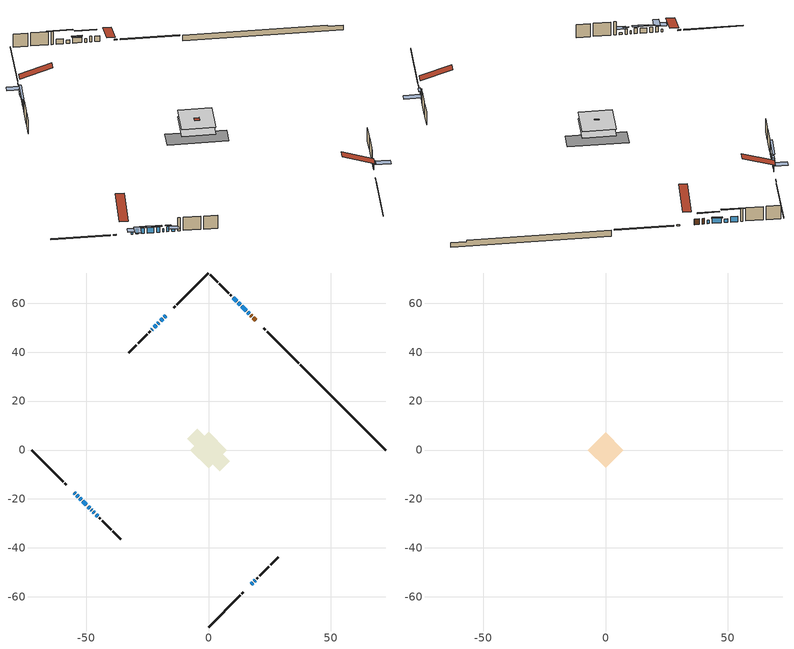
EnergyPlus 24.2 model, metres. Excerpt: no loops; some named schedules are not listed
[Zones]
conditioned space
 floor adiabatic (AdiabaticFloorConstruction): -7.43,0 0,7.43 7.43,0 0,-7.43 z3.05
 floor foundation (Slab1 construction): -8.7,4.69 -4.69,8.7 8.7,-4.69 4.69,-8.7 z-1.52
 wall outside (RimJoist1 construction): 0,-72.35 12.95,-59.41 / -72.35,0 -59.41,-12.95 / 0,72.35 -12.95,59.41 / 36.89,35.46 23.94,48.41 z0.61:0.91
 wall outside (RimJoist2 construction): 13.61,-58.75 14.3,-58.05 / -58.75,-13.61 -58.05,-14.3 / -13.61,58.75 -14.3,58.05 / 23.28,49.07 22.59,49.77 z0.61:0.91
 wall outside (AdiabaticWallConstruction 1): 19.39,52.97 18.35,54.01 / 17.69,54.66 17.27,55.08 z0.61:2.64
 wall outside (AdiabaticWallConstruction): -54.85,-17.5 -54.47,-17.88 z0.61:1.5; 16.62,55.74 16.13,56.22 / -47.96,-24.4 -47.71,-24.65 / 12.88,59.48 12.14,60.22 / -22.93,49.42 -23.18,49.17 z0.61:1.83; -17.5,54.85 -17.99,54.37 / -53.82,-18.54 -53.33,-19.02 / -52.68,-19.68 -51.99,-20.36 / 17.5,-54.85 17.99,-54.37 / -18.65,53.71 -19.62,52.74 / 15.47,56.88 13.53,58.82 / -20.27,52.08 -20.65,51.7 / -51.34,-21.02 -49.88,-22.47 / -49.23,-23.13 -48.61,-23.74 / -21.31,51.05 -22.28,50.08 / -47.05,-25.3 -46.62,-25.73 / 11.48,60.87 10.03,62.33 z0.61:2.52; 18.64,-53.71 19.08,-53.28 z0.61:1.22; -45.97,-26.39 -45.33,-27.02 z0.61:1.32
 wall outside (Wall1 construction): 19.73,-52.62 20.23,-52.12 / -44.68,-27.68 -44.18,-28.17 / -23.84,48.52 -24.33,48.02 / 9.37,62.99 8.87,63.48 z0.61:5.49
 wall outside (Wall2 construction): 20.89,-51.47 24.72,-47.64 / -43.52,-28.83 -39.7,-32.66 / -24.99,47.36 -28.82,43.54 / 8.22,64.14 4.39,67.97 z0.61:5.49
 wall outside (Wall3 construction): 25.37,-46.98 28.45,-43.91 / -39.04,-33.32 -35.97,-36.39 / -29.48,42.88 -32.55,39.81 / 3.73,68.62 0.66,71.7 z0.61:5.49
 wall foundation (FoundationWall1 construction): 37.55,34.81,-1.52 37.55,34.81,0.61 68.87,3.48,0.61 68.87,3.48,0.18 72.35,0,0.18 72.35,0,-1.52
 window (WindowConstruction 14): -54.85,-17.5 -54.47,-17.88 z0.61:1.5
 window (WindowConstruction 4): 16.62,55.74 16.13,56.22 z0.61:1.83
 window (WindowConstruction 5): -17.5,54.85 -17.99,54.37 z0.61:2.51
 window (WindowConstruction 6): -53.82,-18.54 -53.33,-19.02 z0.61:2.51
 window (WindowConstruction 7): -52.67,-19.68 -51.99,-20.36 z0.61:2.51
 window (WindowConstruction 8): 17.5,-54.85 17.99,-54.37 z0.61:2.51
 window (WindowConstruction 9): -18.65,53.71 -19.62,52.74 z0.61:2.51
 window (WindowConstruction 10): 15.47,56.88 13.54,58.82 z0.61:2.51
 window (WindowConstruction 15): 18.65,-53.71 19.08,-53.28 z0.61:1.22
 window (WindowConstruction 11): -20.27,52.08 -20.65,51.71 z0.61:2.51
 window (WindowConstruction 12): -51.34,-21.02 -49.88,-22.47 z0.61:2.51
 window (WindowConstruction 13): -49.23,-23.13 -48.61,-23.74 z0.61:2.51
 window (WindowConstruction 16): -47.96,-24.4 -47.71,-24.65 z0.61:1.83
 window (WindowConstruction 17): 12.88,59.48 12.14,60.22 z0.61:1.83
 window (WindowConstruction): -21.31,51.05 -22.28,50.08 z0.61:2.51
 window (WindowConstruction 18): -22.93,49.42 -23.18,49.17 z0.61:1.83
 window (WindowConstruction 1): -47.05,-25.3 -46.62,-25.73 z0.61:2.51
 window (WindowConstruction 2): -45.96,-26.39 -45.34,-27.02 z0.61:1.32
 window (WindowConstruction 3): 11.48,60.87 10.03,62.33 z0.61:2.51
 door (Door): 19.39,52.97 18.35,54.01 z0.61:2.64
 door (Door 1): 17.69,54.66 17.27,55.08 z0.61:2.64
 ceiling adiabatic (AdiabaticFloorConstruction): 0,-7.43 7.43,0 0,7.43 -7.43,0 z3.05
 roof outside (Roof1 construction): 0,1.12 -1.12,0 0,-1.12 1.12,0 z5.49
attic - vented
 floor to conditioned space (Floor1 construction Reversed): -7.35,0 0,7.35 7.35,0 0,-7.35 z5.49
 roof outside (Roof2 construction): 16.85,-55.51,5.49 9.69,-48.35,8.86 7.8,-50.24,8.86 14.96,-57.39,5.49; -55.51,-16.85,5.49 -48.35,-9.69,8.86 -50.24,-7.8,8.86 -57.39,-14.96,5.49; -16.85,55.51,5.49 -9.69,48.35,8.86 -7.8,50.24,8.86 -14.96,57.39,5.49; 20.04,52.31,5.49 12.89,45.15,8.86 14.77,43.27,8.86 21.93,50.43,5.49
shading: -53.61,-18.74 -55.71,-16.64 -57.01,-17.94 -54.9,-20.04 z2.72; 13.97,58.38 18.77,53.58 18.98,53.79 14.19,58.59 z4.88; -18.42,53.93 -17.07,55.28 -20.09,58.3 -21.44,56.95 z3.12; -52.9,-19.45 -54.25,-18.11 -56.41,-20.26 -55.06,-21.61 z3.12; -51.56,-20.79 -53.11,-19.25 -53.32,-19.46 -51.77,-21 z3.12; 18.42,-53.93 17.07,-55.28 17.5,-55.71 18.85,-54.37 z3.12; -20.05,52.31 -18.21,54.14 -18.65,54.57 -20.48,52.74 z3.12; 13.32,59.03 15.69,56.67 16.12,57.1 13.75,59.46 z2.81; 19.51,-52.85 18.21,-54.14 22.1,-58.02 23.39,-56.73 z1.83; -21.08,51.27 -19.84,52.51 -20.27,52.94 -21.51,51.71 z3.12; -49.45,-22.9 -51.77,-20.59 -52.2,-21.02 -49.88,-23.33 z3.12; -48.18,-24.17 -49.66,-22.7 -50.09,-23.13 -48.61,-24.6 z3.12; -24.43,47.92 -19.15,53.21 -19.58,53.64 -24.86,48.35 z5.57; -46.19,-26.16 -47.48,-24.87 -47.69,-25.08 -46.4,-26.38 z3.12; -44.47,-27.88 -46.83,-25.53 -47.9,-26.6 -45.55,-28.96 z2.54; 7.87,64.49 13.64,58.72 13.85,58.93 8.08,64.7 z5.57
[Building]
Building 1: Terrain=Suburbs
[Site:Location]
Windsor AP_ON: Latitude {deg}=42.28; Longitude {deg}=-82.96; Time Zone {hr}=-5; Elevation {m}=190; Keep Site Location Information=Yes
[Site:GroundTemperature:Shallow]
6.34957, 4.46684, 4.31606, 5.20952, 8.79623, 12.3662, 15.4612, 17.4219, 17.5884, 15.9938, 12.9777, 9.51722
[Site:WaterMainsTemperature]
Calculation Method=Schedule; Temperature Schedule=mains temperature schedule
[Material] Roughness=Rough; Thermal Absorptance=0.9
Name | Thickness {m} | Conductivity {W/m-K} | Density {kg/m3} | Specific Heat {J/kg-K} | Solar Absorptance | Visible Absorptance
asphalt or fiberglass shingles | 0.00635 | 0.162714 | 1121.4 | 1465.45 | 0.4 | 0.4
ceiling stud and cavity | 0.1397 | 0.0798161 | 65.682 | 1177.47 | 0.7 | 0.7
concrete 4.0 in. | 0.1016 | 1.803125 | 2242.8 | 837.4 | 0.7 | 0.7
concrete 8.0 in. | 0.2032 | 1.803125 | 2242.8 | 837.4 | 0.7 | 0.7
door material | 0.04445 | 0.188738 | 512.64 | 1214.23 | 0.7 | 0.7
door material 1 | 0.04445 | 0.327969 | 512.64 | 1214.23 | 0.7 | 0.7
exterior vertical ins | 0.0978042 | 0.029427 | 32.04 | 1214.23 | 0.7 | 0.7
floor covering | 0.0127 | 0.0433444 | 54.468 | 1339.84 | 0.6 | 0.6
floor rigid ins; wall rigid ins | 0.512978 | 0.029427 | 32.04 | 1214.23 | 0.7 | 0.7
floor stud and cavity | 0.1397 | 1.75129 | 37.0049 | 1207.88 | 0.7 | 0.7
furniture material conditioned space 1 | 0.1524 | 0.115458 | 640.8 | 1214.23 | 0.6 | 0.6
gypsum board | 0.0127 | 0.160291 | 801 | 837.4 | 0.6 | 0.6
gypsum board 1 | 0.0127 | 0.160291 | 801 | 837.4 | 0.7 | 0.7
osb sheathing 0.5 in. | 0.0127 | 0.115458 | 512.64 | 1214.23 | 0.7 | 0.7
osb sheathing 0.75 in. | 0.01905 | 0.115458 | 512.64 | 1214.23 | 0.7 | 0.7
rim joist stud and cavity | 0.0508 | 0.126838 | 50.32683 | 1063.81 | 0.6 | 0.6
rim joist stud and cavity 1 | 0.0508 | 0.150688 | 50.32683 | 1063.81 | 0.6 | 0.6
roof rigid ins | 0.051816 | 0.029427 | 32.04 | 1214.23 | 0.7 | 0.7
roof stud and cavity | 0.2032 | 0.340476 | 78.34581 | 1123.46 | 0.7 | 0.7
wall stud and cavity | 0.1397 | 0.748539 | 139.0536 | 1170.24 | 0.7 | 0.7
wall stud and cavity 1 | 0.1397 | 0.562718 | 139.0536 | 1170.24 | 0.7 | 0.7
wall stud and cavity 2 | 0.1397 | 0.558755 | 139.0536 | 1170.24 | 0.7 | 0.7
wall stud and cavity 3 | 0.0889 | 0.380278 | 52.3479 | 1209.89 | 0.7 | 0.7
wall stud and cavity 4 | 0.0889 | 0.391764 | 83.0341 | 1211.67 | 0.7 | 0.7
wood siding | 0.0254 | 0.102417 | 544.68 | 1172.36 | 0.74 | 0.74
wood siding 1; wood siding 2; wood siding 3 | 0.0254 | 0.102417 | 544.68 | 1172.36 | 0.7 | 0.7
[WindowMaterial:SimpleGlazingSystem]
Name | U-Factor {W/m2-K} | Solar Heat Gain Coefficient
WindowMaterial | 2.98833 | 0.44
WindowMaterial 1 | 2.850356 | 0.59
WindowMaterial 10 | 5.25442 | 0.66
WindowMaterial 2 | 2.50002 | 0.49
WindowMaterial 3 | 2.98776 | 0.41
WindowMaterial 4 | 5.13348 | 0.62
WindowMaterial 5 | 2.88499 | 0.57
WindowMaterial 6 | 2.986628 | 0.41
WindowMaterial 7 | 2.983789 | 0.38
WindowMaterial 8 | 3.30687 | 0.48
WindowMaterial 9 | 5.20275 | 0.65
[Construction]
AdiabaticFloorConstruction: floor stud and cavity, floor rigid ins, osb sheathing 0.75 in., floor covering
AdiabaticWallConstruction: wood siding 2, wall rigid ins, wall stud and cavity 3, gypsum board
AdiabaticWallConstruction 1: wood siding 3, wall rigid ins, wall stud and cavity 3, gypsum board
Door: door material
Door 1: door material 1
Floor1 construction Reversed: gypsum board, ceiling stud and cavity
FoundationWall1 construction: concrete 8.0 in., gypsum board 1
furniture construction conditioned space 1: furniture material conditioned space 1
PartitionWallConstruction: gypsum board, wall stud and cavity 4, gypsum board
RimJoist1 construction: wood siding 1, rim joist stud and cavity
RimJoist2 construction: wood siding 1, rim joist stud and cavity 1
Roof1 construction: asphalt or fiberglass shingles, roof rigid ins, osb sheathing 0.75 in., roof stud and cavity, gypsum board
Roof2 construction: asphalt or fiberglass shingles
Slab1 construction: concrete 4.0 in.
Wall1 construction: wood siding, osb sheathing 0.5 in., wall stud and cavity, gypsum board
Wall2 construction: wood siding, osb sheathing 0.5 in., wall stud and cavity 1, gypsum board
Wall3 construction: wood siding, osb sheathing 0.5 in., wall stud and cavity 2, gypsum board
WindowConstruction; WindowConstruction 10; WindowConstruction 12; WindowConstruction 3; WindowConstruction 8; WindowConstruction 9: WindowMaterial
WindowConstruction 1: WindowMaterial 1
WindowConstruction 11: WindowMaterial 6
WindowConstruction 13: WindowMaterial 7
WindowConstruction 14: WindowMaterial 8
WindowConstruction 15: WindowMaterial 9
WindowConstruction 16; WindowConstruction 17; WindowConstruction 18: WindowMaterial 10
WindowConstruction 2: WindowMaterial 2
WindowConstruction 4: WindowMaterial 3
WindowConstruction 5; WindowConstruction 6: WindowMaterial 4
WindowConstruction 7: WindowMaterial 5
[Zone] Multiplier=1; Part of Total Floor Area=Yes
Name | Volume {m3}
attic - vented | 59.1458
conditioned space | 493.4
[Space]
Name | Zone | Volume {m3}
attic - vented 1 | attic - vented | 59.1458
conditioned space 1 | conditioned space | 493.4
[ZoneInfiltration:EffectiveLeakageArea]
infil attic - vented 1: Zone or Space=attic - vented 1; Schedule=Always On Discrete; Effective Air Leakage Area {cm2}=4799.56; Stack Coefficient=0.000234614; Wind Coefficient=1.0349e-05
[ZoneMixing]
whole house fan mix: Zone or Space=attic - vented; Schedule=Always On Continuous; Design Flow Rate Calculation Method=Flow/Zone; Design Flow Rate {m3/s}=0; Source Zone or Space=conditioned space
[SurfaceProperty:ExposedFoundationPerimeter]
Slab1: Exposed Perimeter Calculation Method=TotalExposedPerimeter; Total Exposed Perimeter {m}=49.225
[InternalMass] Zone or ZoneList=conditioned space; Space or SpaceList=conditioned space 1
Name | Construction | Surface Area {m2}
furniture mass conditioned space 1 | furniture construction conditioned space 1 | 87.1598
partition wall mass | PartitionWallConstruction | 217.899
[Lights]
interior lighting: Zone or ZoneList or Space or SpaceList=conditioned space 1; Schedule=interior lighting schedule; Design Level Calculation Method=LightingLevel; Lighting Level {W}=343.2; Return Air Fraction=0; Fraction Radiant=0.6; Fraction Visible=0.2; Fraction Replaceable=1
[People]
occupants: Zone or ZoneList or Space or SpaceList=conditioned space 1; Number of People Schedule=occupants schedule; Number of People Calculation Method=People; Number of People=3; Fraction Radiant=0.314171; Sensible Heat Fraction=0.56303; Activity Level Schedule=occupants activity schedule; Carbon Dioxide Generation Rate {m3/s-W}=0; Enable ASHRAE 55 Comfort Warnings=No; Mean Radiant Temperature Calculation Type=EnclosureAveraged
[ElectricEquipment] Zone or ZoneList or Space or SpaceList=conditioned space 1; Design Level Calculation Method=EquipmentLevel
Name | Schedule | Design Level {W} | Fraction Latent | Fraction Radiant | Fraction Lost
clothes dryer | clothes dryer schedule | 140.772 | 0.015 | 0.081 | 0.85
clothes washer | clothes washer schedule | 32.1985 | 0.03 | 0.162 | 0.7
cooking range | cooking range schedule | 215.147 | 0.08 | 0.432 | 0.2
dishwasher | dishwasher schedule | 66.8632 | 0.3 | 0.18 | 0.4
fridge | fridge schedule | 72.9452 | 0 | 0.6 | 0
mech vent bath fan 0 | mech vent bath fan 0 schedule | 25.1 | 0 | 0 | 1
mech vent bath fan 1 | mech vent bath fan 1 schedule | 25.1 | 0 | 0 | 1
mech vent house fan | mech vent house fan schedule | 0 | 0 | 0 | 1
mech vent house fan cfis | mech vent house fan cfis schedule | 0 | 0 | 0 | 0
misc plug loads | misc plug loads schedule | 494.7 | 0.045 | 0.513 | 0.1
whole house fan | Always On Discrete | 0 | 0 | 0 | 1
[OtherEquipment] Zone or ZoneList or Space or SpaceList=conditioned space 1; Design Level Calculation Method=EquipmentLevel
Name | Fuel Type | Schedule | Design Level {W} | Fraction Latent | Fraction Radiant | Fraction Lost
clothes dryer 1 | Electricity | clothes dryer schedule | 0 | 0.015 | 0.081 | 0.85
cooking range 1 | Electricity | cooking range schedule | 0 | 0.08 | 0.432 | 0.2
general water use latent | None | general water use schedule | 62.594 | 1 | 0 | 0
general water use sensible | None | general water use schedule | -61.6891 | 0 | 0.6 | 0
mech vent house fan latent load | None | Always On Discrete | 0 | 1 | 0 | 0
mech vent house fan sensible load | None | Always On Discrete | 0 | 0 | 0 | 0
water heater energy adjustment1 | NaturalGas | Always On Discrete | 0.01 | 0 | 0 | 1
[ZoneInfiltration:DesignFlowRate] Zone or ZoneList or Space or SpaceList=conditioned space 1; Schedule=Always On Discrete; Design Flow Rate Calculation Method=Flow/Zone; Design Flow Rate {m3/s}=0
infil flow; natural vent flow; whole house fan flow
[Foundation:Kiva]
Foundation Kiva 1: Initial Indoor Air Temperature {C}=18; Wall Height Above Grade {m}=0.609996; Wall Depth Below Slab {m}=0.2032; Custom Block Material Name 1=exterior vertical ins; Custom Block Depth 1 {m}=2.13; Custom Block X Position 1 {m}=0.2159; Custom Block Z Position 1 {m}=0
[Foundation:Kiva:Settings]
Soil Conductivity {W/m-K}=0.849921; Soil Density {kg/m3}=1842.3; Soil Specific Heat {J/kg-K}=418.7; Ground Solar Absorptivity=0.9; Ground Thermal Absorptivity=0.9; Ground Surface Roughness {m}=0.03; Far-Field Width {m}=40; Deep-Ground Boundary Condition=ZeroFlux; Deep-Ground Depth {m}=40; Minimum Cell Dimension {m}=0.2; Maximum Cell Growth Coefficient=3; Simulation Timestep=Timestep
[Exterior:Lights]
exterior lighting: Schedule=exterior lighting schedule; Design Level {W}=75.6
[Schedule:Constant]
Name | Hourly Value
Always On Continuous; mech vent house fan schedule; mech vent house fan cfis schedule; Always On Discrete | 1
occupants activity schedule | 117.228
fridge schedule | 0
[Schedule:Week:Daily]
interior lighting schedule Week Rule - Jan1-Jan27: interior lighting schedule day, interior lighting schedule day, interior lighting schedule day, interior lighting schedule day, interior lighting schedule day, interior lighting schedule day, interior lighting schedule day, interior lighting schedule default day, interior lighting schedule default day, interior lighting schedule default day, interior lighting schedule default day, interior lighting schedule default day
interior lighting schedule Week Rule - Jan28-Feb3: interior lighting schedule day, interior lighting schedule day, interior lighting schedule day, interior lighting schedule day, interior lighting schedule day 1, interior lighting schedule day 1, interior lighting schedule day 1, interior lighting schedule default day, interior lighting schedule default day, interior lighting schedule default day, interior lighting schedule default day, interior lighting schedule default day
interior lighting schedule Week Rule - Feb4-Feb24: interior lighting schedule day 1, interior lighting schedule day 1, interior lighting schedule day 1, interior lighting schedule day 1, interior lighting schedule day 1, interior lighting schedule day 1, interior lighting schedule day 1, interior lighting schedule default day, interior lighting schedule default day, interior lighting schedule default day, interior lighting schedule default day, interior lighting schedule default day
interior lighting schedule Week Rule - Feb25-Mar3: interior lighting schedule day 1, interior lighting schedule day 1, interior lighting schedule day 1, interior lighting schedule day 1, interior lighting schedule day 2, interior lighting schedule day 2, interior lighting schedule day 2, interior lighting schedule default day, interior lighting schedule default day, interior lighting schedule default day, interior lighting schedule default day, interior lighting schedule default day
interior lighting schedule Week Rule - Mar4-Mar31: interior lighting schedule day 2, interior lighting schedule day 2, interior lighting schedule day 2, interior lighting schedule day 2, interior lighting schedule day 2, interior lighting schedule day 2, interior lighting schedule day 2, interior lighting schedule default day, interior lighting schedule default day, interior lighting schedule default day, interior lighting schedule default day, interior lighting schedule default day
interior lighting schedule Week Rule - Apr1-Apr28: interior lighting schedule day 3, interior lighting schedule day 3, interior lighting schedule day 3, interior lighting schedule day 3, interior lighting schedule day 3, interior lighting schedule day 3, interior lighting schedule day 3, interior lighting schedule default day, interior lighting schedule default day, interior lighting schedule default day, interior lighting schedule default day, interior lighting schedule default day
interior lighting schedule Week Rule - Apr29-May5: interior lighting schedule day 3, interior lighting schedule day 3, interior lighting schedule day 4, interior lighting schedule day 4, interior lighting schedule day 4, interior lighting schedule day 4, interior lighting schedule day 4, interior lighting schedule default day, interior lighting schedule default day, interior lighting schedule default day, interior lighting schedule default day, interior lighting schedule default day
interior lighting schedule Week Rule - May6-May26: interior lighting schedule day 4, interior lighting schedule day 4, interior lighting schedule day 4, interior lighting schedule day 4, interior lighting schedule day 4, interior lighting schedule day 4, interior lighting schedule day 4, interior lighting schedule default day, interior lighting schedule default day, interior lighting schedule default day, interior lighting schedule default day, interior lighting schedule default day
interior lighting schedule Week Rule - May27-Jun2: interior lighting schedule day 4, interior lighting schedule day 4, interior lighting schedule day 4, interior lighting schedule day 4, interior lighting schedule day 4, interior lighting schedule day 5, interior lighting schedule day 5, interior lighting schedule default day, interior lighting schedule default day, interior lighting schedule default day, interior lighting schedule default day, interior lighting schedule default day
interior lighting schedule Week Rule - Jun3-Jun30: interior lighting schedule day 5, interior lighting schedule day 5, interior lighting schedule day 5, interior lighting schedule day 5, interior lighting schedule day 5, interior lighting schedule day 5, interior lighting schedule day 5, interior lighting schedule default day, interior lighting schedule default day, interior lighting schedule default day, interior lighting schedule default day, interior lighting schedule default day
interior lighting schedule Week Rule - Jul1-Jul28: interior lighting schedule day 6, interior lighting schedule day 6, interior lighting schedule day 6, interior lighting schedule day 6, interior lighting schedule day 6, interior lighting schedule day 6, interior lighting schedule day 6, interior lighting schedule default day, interior lighting schedule default day, interior lighting schedule default day, interior lighting schedule default day, interior lighting schedule default day
interior lighting schedule Week Rule - Jul29-Aug4: interior lighting schedule day 6, interior lighting schedule day 6, interior lighting schedule day 6, interior lighting schedule day 7, interior lighting schedule day 7, interior lighting schedule day 7, interior lighting schedule day 7, interior lighting schedule default day, interior lighting schedule default day, interior lighting schedule default day, interior lighting schedule default day, interior lighting schedule default day
interior lighting schedule Week Rule - Aug5-Aug25: interior lighting schedule day 7, interior lighting schedule day 7, interior lighting schedule day 7, interior lighting schedule day 7, interior lighting schedule day 7, interior lighting schedule day 7, interior lighting schedule day 7, interior lighting schedule default day, interior lighting schedule default day, interior lighting schedule default day, interior lighting schedule default day, interior lighting schedule default day
interior lighting schedule Week Rule - Aug26-Sep1: interior lighting schedule day 7, interior lighting schedule day 7, interior lighting schedule day 7, interior lighting schedule day 7, interior lighting schedule day 7, interior lighting schedule day 7, interior lighting schedule day 8, interior lighting schedule default day, interior lighting schedule default day, interior lighting schedule default day, interior lighting schedule default day, interior lighting schedule default day
interior lighting schedule Week Rule - Sep2-Sep29: interior lighting schedule day 8, interior lighting schedule day 8, interior lighting schedule day 8, interior lighting schedule day 8, interior lighting schedule day 8, interior lighting schedule day 8, interior lighting schedule day 8, interior lighting schedule default day, interior lighting schedule default day, interior lighting schedule default day, interior lighting schedule default day, interior lighting schedule default day
interior lighting schedule Week Rule - Sep30-Oct6: interior lighting schedule day 8, interior lighting schedule day 9, interior lighting schedule day 9, interior lighting schedule day 9, interior lighting schedule day 9, interior lighting schedule day 9, interior lighting schedule day 9, interior lighting schedule default day, interior lighting schedule default day, interior lighting schedule default day, interior lighting schedule default day, interior lighting schedule default day
interior lighting schedule Week Rule - Oct7-Oct27: interior lighting schedule day 9, interior lighting schedule day 9, interior lighting schedule day 9, interior lighting schedule day 9, interior lighting schedule day 9, interior lighting schedule day 9, interior lighting schedule day 9, interior lighting schedule default day, interior lighting schedule default day, interior lighting schedule default day, interior lighting schedule default day, interior lighting schedule default day
interior lighting schedule Week Rule - Oct28-Nov3: interior lighting schedule day 9, interior lighting schedule day 9, interior lighting schedule day 9, interior lighting schedule day 9, interior lighting schedule day 10, interior lighting schedule day 10, interior lighting schedule day 10, interior lighting schedule default day, interior lighting schedule default day, interior lighting schedule default day, interior lighting schedule default day, interior lighting schedule default day
interior lighting schedule Week Rule - Nov4-Nov24: interior lighting schedule day 10, interior lighting schedule day 10, interior lighting schedule day 10, interior lighting schedule day 10, interior lighting schedule day 10, interior lighting schedule day 10, interior lighting schedule day 10, interior lighting schedule default day, interior lighting schedule default day, interior lighting schedule default day, interior lighting schedule default day, interior lighting schedule default day
interior lighting schedule Week Rule - Nov25-Dec1: interior lighting schedule day 10, interior lighting schedule day 10, interior lighting schedule day 10, interior lighting schedule day 10, interior lighting schedule day 10, interior lighting schedule day 10, interior lighting schedule day 11, interior lighting schedule default day, interior lighting schedule default day, interior lighting schedule default day, interior lighting schedule default day, interior lighting schedule default day
interior lighting schedule Week Rule - Dec2-Dec31: interior lighting schedule day 11, interior lighting schedule day 11, interior lighting schedule day 11, interior lighting schedule day 11, interior lighting schedule day 11, interior lighting schedule day 11, interior lighting schedule day 11, interior lighting schedule default day, interior lighting schedule default day, interior lighting schedule default day, interior lighting schedule default day, interior lighting schedule default day
occupants schedule Week Rule - Jan1-Dec31: occupants schedule day, occupants schedule day, occupants schedule day, occupants schedule day, occupants schedule day, occupants schedule day, occupants schedule day, occupants schedule default day, occupants schedule default day, occupants schedule default day, occupants schedule default day, occupants schedule default day
clothes dryer schedule Week Rule - Jan1-Dec31: clothes dryer schedule day, clothes dryer schedule day, clothes dryer schedule day, clothes dryer schedule day, clothes dryer schedule day, clothes dryer schedule day, clothes dryer schedule day, clothes dryer schedule default day, clothes dryer schedule default day, clothes dryer schedule default day, clothes dryer schedule default day, clothes dryer schedule default day
clothes washer schedule Week Rule - Jan1-Dec31: clothes washer schedule day, clothes washer schedule day, clothes washer schedule day, clothes washer schedule day, clothes washer schedule day, clothes washer schedule day, clothes washer schedule day, clothes washer schedule default day, clothes washer schedule default day, clothes washer schedule default day, clothes washer schedule default day, clothes washer schedule default day
cooking range schedule Week Rule - Jan1-Dec31: cooking range schedule day, cooking range schedule day, cooking range schedule day, cooking range schedule day, cooking range schedule day, cooking range schedule day, cooking range schedule day, cooking range schedule default day, cooking range schedule default day, cooking range schedule default day, cooking range schedule default day, cooking range schedule default day
dishwasher schedule Week Rule - Jan1-Dec31: dishwasher schedule day, dishwasher schedule day, dishwasher schedule day, dishwasher schedule day, dishwasher schedule day, dishwasher schedule day, dishwasher schedule day, dishwasher schedule default day, dishwasher schedule default day, dishwasher schedule default day, dishwasher schedule default day, dishwasher schedule default day
mech vent bath fan 0 schedule Week Rule - Jan1-Dec31: mech vent bath fan 0 schedule day, mech vent bath fan 0 schedule day, mech vent bath fan 0 schedule day, mech vent bath fan 0 schedule day, mech vent bath fan 0 schedule day, mech vent bath fan 0 schedule day, mech vent bath fan 0 schedule day, mech vent bath fan 0 schedule default day, mech vent bath fan 0 schedule default day, mech vent bath fan 0 schedule default day, mech vent bath fan 0 schedule default day, mech vent bath fan 0 schedule default day
mech vent bath fan 1 schedule Week Rule - Jan1-Dec31: mech vent bath fan 1 schedule day, mech vent bath fan 1 schedule day, mech vent bath fan 1 schedule day, mech vent bath fan 1 schedule day, mech vent bath fan 1 schedule day, mech vent bath fan 1 schedule day, mech vent bath fan 1 schedule day, mech vent bath fan 1 schedule default day, mech vent bath fan 1 schedule default day, mech vent bath fan 1 schedule default day, mech vent bath fan 1 schedule default day, mech vent bath fan 1 schedule default day
misc plug loads schedule Week Rule - Jan1-Dec31: misc plug loads schedule day, misc plug loads schedule day, misc plug loads schedule day, misc plug loads schedule day, misc plug loads schedule day, misc plug loads schedule day, misc plug loads schedule day, misc plug loads schedule default day, misc plug loads schedule default day, misc plug loads schedule default day, misc plug loads schedule default day, misc plug loads schedule default day
general water use schedule Week Rule - Jan1-Dec31: general water use schedule day, general water use schedule day, general water use schedule day, general water use schedule day, general water use schedule day, general water use schedule day, general water use schedule day, general water use schedule default day, general water use schedule default day, general water use schedule default day, general water use schedule default day, general water use schedule default day
exterior lighting schedule Week Rule - Jan1-Jan27: exterior lighting schedule day, exterior lighting schedule day, exterior lighting schedule day, exterior lighting schedule day, exterior lighting schedule day, exterior lighting schedule day, exterior lighting schedule day, exterior lighting schedule default day, exterior lighting schedule default day, exterior lighting schedule default day, exterior lighting schedule default day, exterior lighting schedule default day
exterior lighting schedule Week Rule - Jan28-Feb3: exterior lighting schedule day, exterior lighting schedule day, exterior lighting schedule day, exterior lighting schedule day, exterior lighting schedule day 1, exterior lighting schedule day 1, exterior lighting schedule day 1, exterior lighting schedule default day, exterior lighting schedule default day, exterior lighting schedule default day, exterior lighting schedule default day, exterior lighting schedule default day
exterior lighting schedule Week Rule - Feb4-Feb24: exterior lighting schedule day 1, exterior lighting schedule day 1, exterior lighting schedule day 1, exterior lighting schedule day 1, exterior lighting schedule day 1, exterior lighting schedule day 1, exterior lighting schedule day 1, exterior lighting schedule default day, exterior lighting schedule default day, exterior lighting schedule default day, exterior lighting schedule default day, exterior lighting schedule default day
exterior lighting schedule Week Rule - Feb25-Mar3: exterior lighting schedule day 1, exterior lighting schedule day 1, exterior lighting schedule day 1, exterior lighting schedule day 1, exterior lighting schedule day 2, exterior lighting schedule day 2, exterior lighting schedule day 2, exterior lighting schedule default day, exterior lighting schedule default day, exterior lighting schedule default day, exterior lighting schedule default day, exterior lighting schedule default day
exterior lighting schedule Week Rule - Mar4-Mar31: exterior lighting schedule day 2, exterior lighting schedule day 2, exterior lighting schedule day 2, exterior lighting schedule day 2, exterior lighting schedule day 2, exterior lighting schedule day 2, exterior lighting schedule day 2, exterior lighting schedule default day, exterior lighting schedule default day, exterior lighting schedule default day, exterior lighting schedule default day, exterior lighting schedule default day
exterior lighting schedule Week Rule - Apr1-Apr28: exterior lighting schedule day 3, exterior lighting schedule day 3, exterior lighting schedule day 3, exterior lighting schedule day 3, exterior lighting schedule day 3, exterior lighting schedule day 3, exterior lighting schedule day 3, exterior lighting schedule default day, exterior lighting schedule default day, exterior lighting schedule default day, exterior lighting schedule default day, exterior lighting schedule default day
exterior lighting schedule Week Rule - Apr29-May5: exterior lighting schedule day 3, exterior lighting schedule day 3, exterior lighting schedule day 4, exterior lighting schedule day 4, exterior lighting schedule day 4, exterior lighting schedule day 4, exterior lighting schedule day 4, exterior lighting schedule default day, exterior lighting schedule default day, exterior lighting schedule default day, exterior lighting schedule default day, exterior lighting schedule default day
exterior lighting schedule Week Rule - May6-May26: exterior lighting schedule day 4, exterior lighting schedule day 4, exterior lighting schedule day 4, exterior lighting schedule day 4, exterior lighting schedule day 4, exterior lighting schedule day 4, exterior lighting schedule day 4, exterior lighting schedule default day, exterior lighting schedule default day, exterior lighting schedule default day, exterior lighting schedule default day, exterior lighting schedule default day
exterior lighting schedule Week Rule - May27-Jun2: exterior lighting schedule day 4, exterior lighting schedule day 4, exterior lighting schedule day 4, exterior lighting schedule day 4, exterior lighting schedule day 4, exterior lighting schedule day 5, exterior lighting schedule day 5, exterior lighting schedule default day, exterior lighting schedule default day, exterior lighting schedule default day, exterior lighting schedule default day, exterior lighting schedule default day
exterior lighting schedule Week Rule - Jun3-Jun30: exterior lighting schedule day 5, exterior lighting schedule day 5, exterior lighting schedule day 5, exterior lighting schedule day 5, exterior lighting schedule day 5, exterior lighting schedule day 5, exterior lighting schedule day 5, exterior lighting schedule default day, exterior lighting schedule default day, exterior lighting schedule default day, exterior lighting schedule default day, exterior lighting schedule default day
exterior lighting schedule Week Rule - Jul1-Jul28: exterior lighting schedule day 6, exterior lighting schedule day 6, exterior lighting schedule day 6, exterior lighting schedule day 6, exterior lighting schedule day 6, exterior lighting schedule day 6, exterior lighting schedule day 6, exterior lighting schedule default day, exterior lighting schedule default day, exterior lighting schedule default day, exterior lighting schedule default day, exterior lighting schedule default day
exterior lighting schedule Week Rule - Jul29-Aug4: exterior lighting schedule day 6, exterior lighting schedule day 6, exterior lighting schedule day 6, exterior lighting schedule day 7, exterior lighting schedule day 7, exterior lighting schedule day 7, exterior lighting schedule day 7, exterior lighting schedule default day, exterior lighting schedule default day, exterior lighting schedule default day, exterior lighting schedule default day, exterior lighting schedule default day
[Schedule:Year]
interior lighting schedule: interior lighting schedule Week Rule - Jan1-Jan27, 1, 1, 1, 27, interior lighting schedule Week Rule - Jan28-Feb3, 1, 28, 2, 3, interior lighting schedule Week Rule - Feb4-Feb24, 2, 4, 2, 24, interior lighting schedule Week Rule - Feb25-Mar3, 2, 25, 3, 3, interior lighting schedule Week Rule - Mar4-Mar31, 3, 4, 3, 31, interior lighting schedule Week Rule - Apr1-Apr28, 4, 1, 4, 28, interior lighting schedule Week Rule - Apr29-May5, 4, 29, 5, 5, interior lighting schedule Week Rule - May6-May26, 5, 6, 5, 26, interior lighting schedule Week Rule - May27-Jun2, 5, 27, 6, 2, interior lighting schedule Week Rule - Jun3-Jun30, 6, 3, 6, 30, interior lighting schedule Week Rule - Jul1-Jul28, 7, 1, 7, 28, interior lighting schedule Week Rule - Jul29-Aug4, 7, 29, 8, 4, interior lighting schedule Week Rule - Aug5-Aug25, 8, 5, 8, 25, interior lighting schedule Week Rule - Aug26-Sep1, 8, 26, 9, 1, interior lighting schedule Week Rule - Sep2-Sep29, 9, 2, 9, 29, interior lighting schedule Week Rule - Sep30-Oct6, 9, 30, 10, 6, interior lighting schedule Week Rule - Oct7-Oct27, 10, 7, 10, 27, interior lighting schedule Week Rule - Oct28-Nov3, 10, 28, 11, 3, interior lighting schedule Week Rule - Nov4-Nov24, 11, 4, 11, 24, interior lighting schedule Week Rule - Nov25-Dec1, 11, 25, 12, 1, interior lighting schedule Week Rule - Dec2-Dec31, 12, 2, 12, 31
occupants schedule: occupants schedule Week Rule - Jan1-Dec31, 1, 1, 12, 31
clothes dryer schedule: clothes dryer schedule Week Rule - Jan1-Dec31, 1, 1, 12, 31
clothes washer schedule: clothes washer schedule Week Rule - Jan1-Dec31, 1, 1, 12, 31
cooking range schedule: cooking range schedule Week Rule - Jan1-Dec31, 1, 1, 12, 31
dishwasher schedule: dishwasher schedule Week Rule - Jan1-Dec31, 1, 1, 12, 31
mech vent bath fan 0 schedule: mech vent bath fan 0 schedule Week Rule - Jan1-Dec31, 1, 1, 12, 31
mech vent bath fan 1 schedule: mech vent bath fan 1 schedule Week Rule - Jan1-Dec31, 1, 1, 12, 31
misc plug loads schedule: misc plug loads schedule Week Rule - Jan1-Dec31, 1, 1, 12, 31
general water use schedule: general water use schedule Week Rule - Jan1-Dec31, 1, 1, 12, 31
exterior lighting schedule: exterior lighting schedule Week Rule - Jan1-Jan27, 1, 1, 1, 27, exterior lighting schedule Week Rule - Jan28-Feb3, 1, 28, 2, 3, exterior lighting schedule Week Rule - Feb4-Feb24, 2, 4, 2, 24, exterior lighting schedule Week Rule - Feb25-Mar3, 2, 25, 3, 3, exterior lighting schedule Week Rule - Mar4-Mar31, 3, 4, 3, 31, exterior lighting schedule Week Rule - Apr1-Apr28, 4, 1, 4, 28, exterior lighting schedule Week Rule - Apr29-May5, 4, 29, 5, 5, exterior lighting schedule Week Rule - May6-May26, 5, 6, 5, 26, exterior lighting schedule Week Rule - May27-Jun2, 5, 27, 6, 2, exterior lighting schedule Week Rule - Jun3-Jun30, 6, 3, 6, 30, exterior lighting schedule Week Rule - Jul1-Jul28, 7, 1, 7, 28, exterior lighting schedule Week Rule - Jul29-Aug4, 7, 29, 8, 4, exterior lighting schedule Week Rule - Aug5-Aug25, 8, 5, 8, 25, exterior lighting schedule Week Rule - Aug26-Sep1, 8, 26, 9, 1, exterior lighting schedule Week Rule - Sep2-Sep29, 9, 2, 9, 29, exterior lighting schedule Week Rule - Sep30-Oct6, 9, 30, 10, 6, exterior lighting schedule Week Rule - Oct7-Oct27, 10, 7, 10, 27, exterior lighting schedule Week Rule - Oct28-Nov3, 10, 28, 11, 3, exterior lighting schedule Week Rule - Nov4-Nov24, 11, 4, 11, 24, exterior lighting schedule Week Rule - Nov25-Dec1, 11, 25, 12, 1, exterior lighting schedule Week Rule - Dec2-Dec31, 12, 2, 12, 31
[Schedule:Compact]
mains temperature schedule: Through: 01/01, For: AllDays, Until: 24:00, 9.71556, Through: 01/02, For: AllDays, Until: 24:00, 9.65056, Through: 01/03, For: AllDays, Until: 24:00, 9.58667, Through: 01/04, For: AllDays, Until: 24:00, 9.52389, Through: 01/05, For: AllDays, Until: 24:00, 9.46278, Through: 01/06, For: AllDays, Until: 24:00, 9.40278, Through: 01/07, For: AllDays, Until: 24:00, 9.34444, Through: 01/08, For: AllDays, Until: 24:00, 9.28778, Through: 01/09, For: AllDays, Until: 24:00, 9.23222, Through: 01/10, For: AllDays, Until: 24:00, 9.17778, Through: 01/11, For: AllDays, Until: 24:00, 9.125, Through: 01/12, For: AllDays, Until: 24:00, 9.07389, Through: 01/13, For: AllDays, Until: 24:00, 9.02444, Through: 01/14, For: AllDays, Until: 24:00, 8.97611, Through: 01/15, For: AllDays, Until: 24:00, 8.92944, Through: 01/16, For: AllDays, Until: 24:00, 8.88444, Through: 01/17, For: AllDays, Until: 24:00, 8.84056, Through: 01/18, For: AllDays, Until: 24:00, 8.79889, Through: 01/19, For: AllDays, Until: 24:00, 8.75833, Through: 01/20, For: AllDays, Until: 24:00, 8.71944, Through: 01/21, For: AllDays, Until: 24:00, 8.68222, Through: 01/22, For: AllDays, Until: 24:00, 8.64667, Through: 01/23, For: AllDays, Until: 24:00, 8.61222, Through: 01/24, For: AllDays, Until: 24:00, 8.58, Through: 01/25, For: AllDays, Until: 24:00, 8.54944, Through: 01/26, For: AllDays, Until: 24:00, 8.52, Through: 01/27, For: AllDays, Until: 24:00, 8.49278, Through: 01/28, For: AllDays, Until: 24:00, 8.46722, Through: 01/29, For: AllDays, Until: 24:00, 8.44278, Through: 01/30, For: AllDays, Until: 24:00, 8.42056, Through: 01/31, For: AllDays, Until: 24:00, 8.39944, Through: 02/01, For: AllDays, Until: 24:00, 8.38056, Through: 02/02, For: AllDays, Until: 24:00, 8.36333, Through: 02/03, For: AllDays, Until: 24:00, 8.34778, Through: 02/04, For: AllDays, Until: 24:00, 8.33389, Through: 02/05, For: AllDays, Until: 24:00, 8.32167, Through: 02/06, For: AllDays, Until: 24:00, 8.31111, Through: 02/07, For: AllDays, Until: 24:00, 8.30222, Through: 02/08, For: AllDays, Until: 24:00, 8.295, Through: 02/09, For: AllDays, Until: 24:00, 8.29, Through: 02/10, For: AllDays, Until: 24:00, 8.28611, Through: 02/11, For: AllDays, Until: 24:00, 8.28444, Through: 02/12, For: AllDays, Until: 24:00, 8.28444, Through: 02/13, For: AllDays, Until: 24:00, 8.28611, Through: 02/14, For: AllDays, Until: 24:00, 8.28889, Through: 02/15, For: AllDays, Until: 24:00, 8.29444, Through: 02/16, For: AllDays, Until: 24:00, 8.30111, Through: 02/17, For: AllDays, Until: 24:00, 8.30944, Through: 02/18, For: AllDays, Until: 24:00, 8.31944, Through: 02/19, For: AllDays, Until: 24:00, 8.33167, Through: 02/20, For: AllDays, Until: 24:00, 8.345, Through: 02/21, For: AllDays, Until: 24:00, 8.36056, Through: 02/22, For: AllDays, Until: 24:00, 8.37778, Through: 02/23, For: AllDays, Until: 24:00, 8.39611, Through: 02/24, For: AllDays, Until: 24:00, 8.41667, Through: 02/25, For: AllDays, Until: 24:00, 8.43889, Through: 02/26, For: AllDays, Until: 24:00, 8.46278, Through: 02/27, For: AllDays, Until: 24:00, 8.48833, Through: 02/28, For: AllDays, Until: 24:00, 8.51556, Through: 03/01, For: AllDays, Until: 24:00, 8.54444, Through: 03/02, For: AllDays, Until: 24:00, 8.575, Through: 03/03, For: AllDays, Until: 24:00, 8.60667, Through: 03/04, For: AllDays, Until: 24:00, 8.64056, Through: 03/05, For: AllDays, Until: 24:00, 8.67611, Through: 03/06, For: AllDays, Until: 24:00, 8.71278, Through: 03/07, For: AllDays, Until: 24:00, 8.75167, Through: 03/08, For: AllDays, Until: 24:00, 8.79167, Through: 03/09, For: AllDays, Until: 24:00, 8.83333, Through: 03/10, For: AllDays, Until: 24:00, 8.87667, Through: 03/11, For: AllDays, Until: 24:00, 8.92167, Through: 03/12, For: AllDays, Until: 24:00, 8.96833, Through: 03/13, For: AllDays, Until: 24:00, 9.01611, Through: 03/14, For: AllDays, Until: 24:00, 9.06556, Through: 03/15, For: AllDays, Until: 24:00, 9.11667, Through: 03/16, For: AllDays, Until: 24:00, 9.16889, Through: 03/17, For: AllDays, Until: 24:00, 9.22278, Through: 03/18, For: AllDays, Until: 24:00, 9.27833, Through: 03/19, For: AllDays, Until: 24:00, 9.335, Through: 03/20, For: AllDays, Until: 24:00, 9.39333, Through: 03/21, For: AllDays, Until: 24:00, 9.45278, Through: 03/22, For: AllDays, Until: 24:00, 9.51389, Through: 03/23, For: AllDays, Until: 24:00, 9.57611, Through: 03/24, For: AllDays, Until: 24:00, 9.64, Through: 03/25, For: AllDays, Until: 24:00, 9.705, Through: 03/26, For: AllDays, Until: 24:00, 9.77111, Through: 03/27, For: AllDays, Until: 24:00, 9.83889, Through: 03/28, For: AllDays, Until: 24:00, 9.90778, Through: 03/29, For: AllDays, Until: 24:00, 9.97778, Through: 03/30, For: AllDays, Until: 24:00, 10.0489, Through: 03/31, For: AllDays, Until: 24:00, 10.1217, Through: 04/01, For: AllDays, Until: 24:00, 10.1956, Through: 04/02, For: AllDays, Until: 24:00, 10.2706, Through: 04/03, For: AllDays, Until: 24:00, 10.3461, Through: 04/04, For: AllDays, Until: 24:00, 10.4233, Through: 04/05, For: AllDays, Until: 24:00, 10.5017, Through: 04/06, For: AllDays, Until: 24:00, 10.5811, Through: 04/07, For: AllDays, Until: 24:00, 10.6617, Through: 04/08, For: AllDays, Until: 24:00, 10.7428, Through: 04/09, For: AllDays, Until: 24:00, 10.825, Through: 04/10, For: AllDays, Until: 24:00, 10.9089, Through: 04/11, For: AllDays, Until: 24:00, 10.9928, Through: 04/12, For: AllDays, Until: 24:00, 11.0783, Through: 04/13, For: AllDays, Until: 24:00, 11.1644, Through: 04/14, For: AllDays, Until: 24:00, 11.2517, Through: 04/15, For: AllDays, Until: 24:00, 11.3394, Through: 04/16, For: AllDays, Until: 24:00, 11.4278, Through: 04/17, For: AllDays, Until: 24:00, 11.5178, Through: 04/18, For: AllDays, Until: 24:00, 11.6078, Through: 04/19, For: AllDays, Until: 24:00, 11.6989, Through: 04/20, For: AllDays, Until: 24:00, 11.7906, Through: 04/21, For: AllDays, Until: 24:00, 11.8828, Through: 04/22, For: AllDays, Until: 24:00, 11.9761, Through: 04/23, For: AllDays, Until: 24:00, 12.07, Through: 04/24, For: AllDays, Until: 24:00, 12.1639, Through: 04/25, For: AllDays, Until: 24:00, 12.2589, Through: 04/26, For: AllDays, Until: 24:00, 12.3544, Through: 04/27, For: AllDays, Until: 24:00, 12.4506, Through: 04/28, For: AllDays, Until: 24:00, 12.5472, Through: 04/29, For: AllDays, Until: 24:00, 12.6439, Through: 04/30, For: AllDays, Until: 24:00, 12.7411, Through: 05/01, For: AllDays, Until: 24:00, 12.8389, Through: 05/02, For: AllDays, Until: 24:00, 12.9372, Through: 05/03, For: AllDays, Until: 24:00, 13.0356, Through: 05/04, For: AllDays, Until: 24:00, 13.1344, Through: 05/05, For: AllDays, Until: 24:00, 13.2339, Through: 05/06, For: AllDays, Until: 24:00, 13.3333, Through: 05/07, For: AllDays, Until: 24:00, 13.4328, Through: 05/08, For: AllDays, Until: 24:00, 13.5328, Through: 05/09, For: AllDays, Until: 24:00, 13.6328, Through: 05/10, For: AllDays, Until: 24:00, 13.7328, Through: 05/11, For: AllDays, Until: 24:00, 13.8328, Through: 05/12, For: AllDays, Until: 24:00, 13.9333, Through: 05/13, For: AllDays, Until: 24:00, 14.0339, Through: 05/14, For: AllDays, Until: 24:00, 14.1344, Through: 05/15, For: AllDays, Until: 24:00, 14.2344, Through: 05/16, For: AllDays, Until: 24:00, 14.335, Through: 05/17, For: AllDays, Until: 24:00, 14.4356, Through: 05/18, For: AllDays, Until: 24:00, 14.5356, Through: 05/19, For: AllDays, Until: 24:00, 14.6356, Through: 05/20, For: AllDays, Until: 24:00, 14.7356, Through: 05/21, For: AllDays, Until: 24:00, 14.8356, Through: 05/22, For: AllDays, Until: 24:00, 14.935, Through: 05/23, For: AllDays, Until: 24:00, 15.0344, Through: 05/24, For: AllDays, Until: 24:00, 15.1333, Through: 05/25, For: AllDays, Until: 24:00, 15.2322, Through: 05/26, For: AllDays, Until: 24:00, 15.3306, Through: 05/27, For: AllDays, Until: 24:00, 15.4283, Through: 05/28, For: AllDays, Until: 24:00, 15.5261, Through: 05/29, For: AllDays, Until: 24:00, 15.6233, Through: 05/30, For: AllDays, Until: 24:00, 15.7206, Through: 05/31, For: AllDays, Until: 24:00, 15.8167, Through: 06/01, For: AllDays, Until: 24:00, 15.9128, Through: 06/02, For: AllDays, Until: 24:00, 16.0078, Through: 06/03, For: AllDays, Until: 24:00, 16.1028, Through: 06/04, For: AllDays, Until: 24:00, 16.1967, Through: 06/05, For: AllDays, Until: 24:00, 16.2906, Through: 06/06, For: AllDays, Until: 24:00, 16.3833, Through: 06/07, For: AllDays, Until: 24:00, 16.4756, Through: 06/08, For: AllDays, Until: 24:00, 16.5672, Through: 06/09, For: AllDays, Until: 24:00, 16.6578, Through: 06/10, For: AllDays, Until: 24:00, 16.7478, Through: 06/11, For: AllDays, Until: 24:00, 16.8372, Through: 06/12, For: AllDays, Until: 24:00, 16.9256, Through: 06/13, For: AllDays, Until: 24:00, 17.0133, Through: 06/14, For: AllDays, Until: 24:00, 17.1, Through: 06/15, For: AllDays, Until: 24:00, 17.1861, Through: 06/16, For: AllDays, Until: 24:00, 17.2711, Through: 06/17, For: AllDays, Until: 24:00, 17.355, Through: 06/18, For: AllDays, Until: 24:00, 17.4383, Through: 06/19, For: AllDays, Until: 24:00, 17.5206, Through: 06/20, For: AllDays, Until: 24:00, 17.6017, Through: 06/21, For: AllDays, Until: 24:00, 17.6817, Through: 06/22, For: AllDays, Until: 24:00, 17.7606, Through: 06/23, For: AllDays, Until: 24:00, 17.8383, Through: 06/24, For: AllDays, Until: 24:00, 17.9156, Through: 06/25, For: AllDays, Until: 24:00, 17.9911, Through: 06/26, For: AllDays, Until: 24:00, 18.0656, Through: 06/27, For: AllDays, Until: 24:00, 18.1389, Through: 06/28, For: AllDays, Until: 24:00, 18.2111, Through: 06/29, For: AllDays, Until: 24:00, 18.2822, Through: 06/30, For: AllDays, Until: 24:00, 18.3522, Through: 07/01, For: AllDays, Until: 24:00, 18.4206, Through: 07/02, For: AllDays, Until: 24:00, 18.4878, Through: 07/03, For: AllDays, Until: 24:00, 18.5539, Through: 07/04, For: AllDays, Until: 24:00, 18.6183, Through: 07/05, For: AllDays, Until: 24:00, 18.6817, Through: 07/06, For: AllDays, Until: 24:00, 18.7439, Through: 07/07, For: AllDays, Until: 24:00, 18.8044, Through: 07/08, For: AllDays, Until: 24:00, 18.8639, Through: 07/09, For: AllDays, Until: 24:00, 18.9217, Through: 07/10, For: AllDays, Until: 24:00, 18.9778, Through: 07/11, For: AllDays, Until: 24:00, 19.0328, Through: 07/12, For: AllDays, Until: 24:00, 19.0861, Through: 07/13, For: AllDays, Until: 24:00, 19.1383, Through: 07/14, For: AllDays, Until: 24:00, 19.1889, Through: 07/15, For: AllDays, Until: 24:00, 19.2378, Through: 07/16, For: AllDays, Until: 24:00, 19.2856, Through: 07/17, For: AllDays, Until: 24:00, 19.3311, Through: 07/18, For: AllDays, Until: 24:00, 19.3761, Through: 07/19, For: AllDays, Until: 24:00, 19.4189, Through: 07/20, For: AllDays, Until: 24:00, 19.46, Through: 07/21, For: AllDays, Until: 24:00, 19.5, Through: 07/22, For: AllDays, Until: 24:00, 19.5378, Through: 07/23, For: AllDays, Until: 24:00, 19.5744, Through: 07/24, For: AllDays, Until: 24:00, 19.6094, Through: 07/25, For: AllDays, Until: 24:00, 19.6428, Through: 07/26, For: AllDays, Until: 24:00, 19.6744, Through: 07/27, For: AllDays, Until: 24:00, 19.7044, Through: 07/28, For: AllDays, Until: 24:00, 19.7328, Through: 07/29, For: AllDays, Until: 24:00, 19.7594, Through: 07/30, For: AllDays, Until: 24:00, 19.7844, Through: 07/31, For: AllDays, Until: 24:00, 19.8078, Through: 08/01, For: AllDays, Until: 24:00, 19.8294, Through: 08/02, For: AllDays, Until: 24:00, 19.8494, Through: 08/03, For: AllDays, Until: 24:00, 19.8678, Through: 08/04, For: AllDays, Until: 24:00, 19.8844, Through: 08/05, For: AllDays, Until: 24:00, 19.8994, Through: 08/06, For: AllDays, Until: 24:00, 19.9122, Through: 08/07, For: AllDays, Until: 24:00, 19.9239, Through: 08/08, For: AllDays, Until: 24:00, 19.9333, Through: 08/09, For: AllDays, Until: 24:00, 19.9417, Through: 08/10, For: AllDays, Until: 24:00, 19.9478, Through: 08/11, For: AllDays, Until: 24:00, 19.9522, Through: 08/12, For: AllDays, Until: 24:00, 19.9556, Through: 08/13, For: AllDays, Until: 24:00, 19.9567, Through: 08/14, For: AllDays, Until: 24:00, 19.9556, Through: 08/15, For: AllDays, Until: 24:00, 19.9533, Through: 08/16, For: AllDays, Until: 24:00, 19.9494, Through: 08/17, For: AllDays, Until: 24:00, 19.9433, Through: 08/18, For: AllDays, Until: 24:00, 19.9361, Through: 08/19, For: AllDays, Until: 24:00, 19.9267, Through: 08/20, For: AllDays, Until: 24:00, 19.9156, Through: 08/21, For: AllDays, Until: 24:00, 19.9033, Through: 08/22, For: AllDays, Until: 24:00, 19.8889, Through: 08/23, For: AllDays, Until: 24:00, 19.8728, Through: 08/24, For: AllDays, Until: 24:00, 19.855, Through: 08/25, For: AllDays, Until: 24:00, 19.835, Through: 08/26, For: AllDays, Until: 24:00, 19.8139, Through: 08/27, For: AllDays, Until: 24:00, 19.7911, Through: 08/28, For: AllDays, Until: 24:00, 19.7667, Through: 08/29, For: AllDays, Until: 24:00, 19.7406, Through: 08/30, For: AllDays, Until: 24:00, 19.7122, Through: 08/31, For: AllDays, Until: 24:00, 19.6828, Through: 09/01, For: AllDays, Until: 24:00, 19.6517, Through: 09/02, For: AllDays, Until: 24:00, 19.6189, Through: 09/03, For: AllDays, Until: 24:00, 19.5844, Through: 09/04, For: AllDays, Until: 24:00, 19.5483, Through: 09/05, For: AllDays, Until: 24:00, 19.5106, Through: 09/06, For: AllDays, Until: 24:00, 19.4711, Through: 09/07, For: AllDays, Until: 24:00, 19.4306, Through: 09/08, For: AllDays, Until: 24:00, 19.3878, Through: 09/09, For: AllDays, Until: 24:00, 19.3439, Through: 09/10, For: AllDays, Until: 24:00, 19.2983, Through: 09/11, For: AllDays, Until: 24:00, 19.2511, Through: 09/12, For: AllDays, Until: 24:00, 19.2028, Through: 09/13, For: AllDays, Until: 24:00, 19.1528, Through: 09/14, For: AllDays, Until: 24:00, 19.1011, Through: 09/15, For: AllDays, Until: 24:00, 19.0478, Through: 09/16, For: AllDays, Until: 24:00, 18.9933, Through: 09/17, For: AllDays, Until: 24:00, 18.9372, Through: 09/18, For: AllDays, Until: 24:00, 18.88, Through: 09/19, For: AllDays, Until: 24:00, 18.8211, Through: 09/20, For: AllDays, Until: 24:00, 18.7611, Through: 09/21, For: AllDays, Until: 24:00, 18.6994, Through: 09/22, For: AllDays, Until: 24:00, 18.6361, Through: 09/23, For: AllDays, Until: 24:00, 18.5722, Through: 09/24, For: AllDays, Until: 24:00, 18.5067, Through: 09/25, For: AllDays, Until: 24:00, 18.4394, Through: 09/26, For: AllDays, Until: 24:00, 18.3711, Through: 09/27, For: AllDays, Until: 24:00, 18.3017, Through: 09/28, For: AllDays, Until: 24:00, 18.2311, Through: 09/29, For: AllDays, Until: 24:00, 18.1594, Through: 09/30, For: AllDays, Until: 24:00, 18.0861, Through: 10/01, For: AllDays, Until: 24:00, 18.0122, Through: 10/02, For: AllDays, Until: 24:00, 17.9367, Through: 10/03, For: AllDays, Until: 24:00, 17.86, Through: 10/04, For: AllDays, Until: 24:00, 17.7822, Through: 10/05, For: AllDays, Until: 24:00, 17.7039, Through: 10/06, For: AllDays, Until: 24:00, 17.6239, Through: 10/07, For: AllDays, Until: 24:00, 17.5428, Through: 10/08, For: AllDays, Until: 24:00, 17.4611, Through: 10/09, For: AllDays, Until: 24:00, 17.3783, Through: 10/10, For: AllDays, Until: 24:00, 17.2944, Through: 10/11, For: AllDays, Until: 24:00, 17.21, Through: 10/12, For: AllDays, Until: 24:00, 17.1239, Through: 10/13, For: AllDays, Until: 24:00, 17.0378, Through: 10/14, For: AllDays, Until: 24:00, 16.95, Through: 10/15, For: AllDays, Until: 24:00, 16.8617, Through: 10/16, For: AllDays, Until: 24:00, 16.7728, Through: 10/17, For: AllDays, Until: 24:00, 16.6828, Through: 10/18, For: AllDays, Until: 24:00, 16.5922, Through: 10/19, For: AllDays, Until: 24:00, 16.5011, Through: 10/20, For: AllDays, Until: 24:00, 16.4089, Through: 10/21, For: AllDays, Until: 24:00, 16.3161, Through: 10/22, For: AllDays, Until: 24:00, 16.2228, Through: 10/23, For: AllDays, Until: 24:00, 16.1289, Through: 10/24, For: AllDays, Until: 24:00, 16.0344, Through: 10/25, For: AllDays, Until: 24:00, 15.9389, Through: 10/26, For: AllDays, Until: 24:00, 15.8433, Through: 10/27, For: AllDays, Until: 24:00, 15.7472, Through: 10/28, For: AllDays, Until: 24:00, 15.6506, Through: 10/29, For: AllDays, Until: 24:00, 15.5533, Through: 10/30, For: AllDays, Until: 24:00, 15.4561, Through: 10/31, For: AllDays, Until: 24:00, 15.3578, Through: 11/01, For: AllDays, Until: 24:00, 15.2594, Through: 11/02, For: AllDays, Until: 24:00, 15.1611, Through: 11/03, For: AllDays, Until: 24:00, 15.0617, Through: 11/04, For: AllDays, Until: 24:00, 14.9628, Through: 11/05, For: AllDays, Until: 24:00, 14.8633, Through: 11/06, For: AllDays, Until: 24:00, 14.7633, Through: 11/07, For: AllDays, Until: 24:00, 14.6633, Through: 11/08, For: AllDays, Until: 24:00, 14.5633, Through: 11/09, For: AllDays, Until: 24:00, 14.4633, Through: 11/10, For: AllDays, Until: 24:00, 14.3628, Through: 11/11, For: AllDays, Until: 24:00, 14.2628, Through: 11/12, For: AllDays, Until: 24:00, 14.1622, Through: 11/13, For: AllDays, Until: 24:00, 14.0617, Through: 11/14, For: AllDays, Until: 24:00, 13.9611, Through: 11/15, For: AllDays, Until: 24:00, 13.8611, Through: 11/16, For: AllDays, Until: 24:00, 13.7606, Through: 11/17, For: AllDays, Until: 24:00, 13.6606, Through: 11/18, For: AllDays, Until: 24:00, 13.5606, Through: 11/19, For: AllDays, Until: 24:00, 13.4606, Through: 11/20, For: AllDays, Until: 24:00, 13.3611, Through: 11/21, For: AllDays, Until: 24:00, 13.2617, Through: 11/22, For: AllDays, Until: 24:00, 13.1622, Through: 11/23, For: AllDays, Until: 24:00, 13.0633, Through: 11/24, For: AllDays, Until: 24:00, 12.9644, Through: 11/25, For: AllDays, Until: 24:00, 12.8661, Through: 11/26, For: AllDays, Until: 24:00, 12.7683, Through: 11/27, For: AllDays, Until: 24:00, 12.6711, Through: 11/28, For: AllDays, Until: 24:00, 12.5739, Through: 11/29, For: AllDays, Until: 24:00, 12.4772, Through: 11/30, For: AllDays, Until: 24:00, 12.3811, Through: 12/01, For: AllDays, Until: 24:00, 12.2856, Through: 12/02, For: AllDays, Until: 24:00, 12.1906, Through: 12/03, For: AllDays, Until: 24:00, 12.0961, Through: 12/04, For: AllDays, Until: 24:00, 12.0022, Through: 12/05, For: AllDays, Until: 24:00, 11.9089, Through: 12/06, For: AllDays, Until: 24:00, 11.8161, Through: 12/07, For: AllDays, Until: 24:00, 11.7244, Through: 12/08, For: AllDays, Until: 24:00, 11.6333, Through: 12/09, For: AllDays, Until: 24:00, 11.5428, Through: 12/10, For: AllDays, Until: 24:00, 11.4528, Through: 12/11, For: AllDays, Until: 24:00, 11.3639, Through: 12/12, For: AllDays, Until: 24:00, 11.2756, Through: 12/13, For: AllDays, Until: 24:00, 11.1883, Through: 12/14, For: AllDays, Until: 24:00, 11.1022, Through: 12/15, For: AllDays, Until: 24:00, 11.0167, Through: 12/16, For: AllDays, Until: 24:00, 10.9322, Through: 12/17, For: AllDays, Until: 24:00, 10.8483, Through: 12/18, For: AllDays, Until: 24:00, 10.7656, Through: 12/19, For: AllDays, Until: 24:00, 10.6839, Through: 12/20, For: AllDays, Until: 24:00, 10.6033, Through: 12/21, For: AllDays, Until: 24:00, 10.5239, Through: 12/22, For: AllDays, Until: 24:00, 10.445, Through: 12/23, For: AllDays, Until: 24:00, 10.3678, Through: 12/24, For: AllDays, Until: 24:00, 10.2911, Through: 12/25, For: AllDays, Until: 24:00, 10.2161, Through: 12/26, For: AllDays, Until: 24:00, 10.1422, Through: 12/27, For: AllDays, Until: 24:00, 10.0689, Through: 12/28, For: AllDays, Until: 24:00, 9.99722, Through: 12/29, For: AllDays, Until: 24:00, 9.92722, Through: 12/30, For: AllDays, Until: 24:00, 9.85778, Through: 12/31, For: AllDays, Until: 24:00, 9.79
